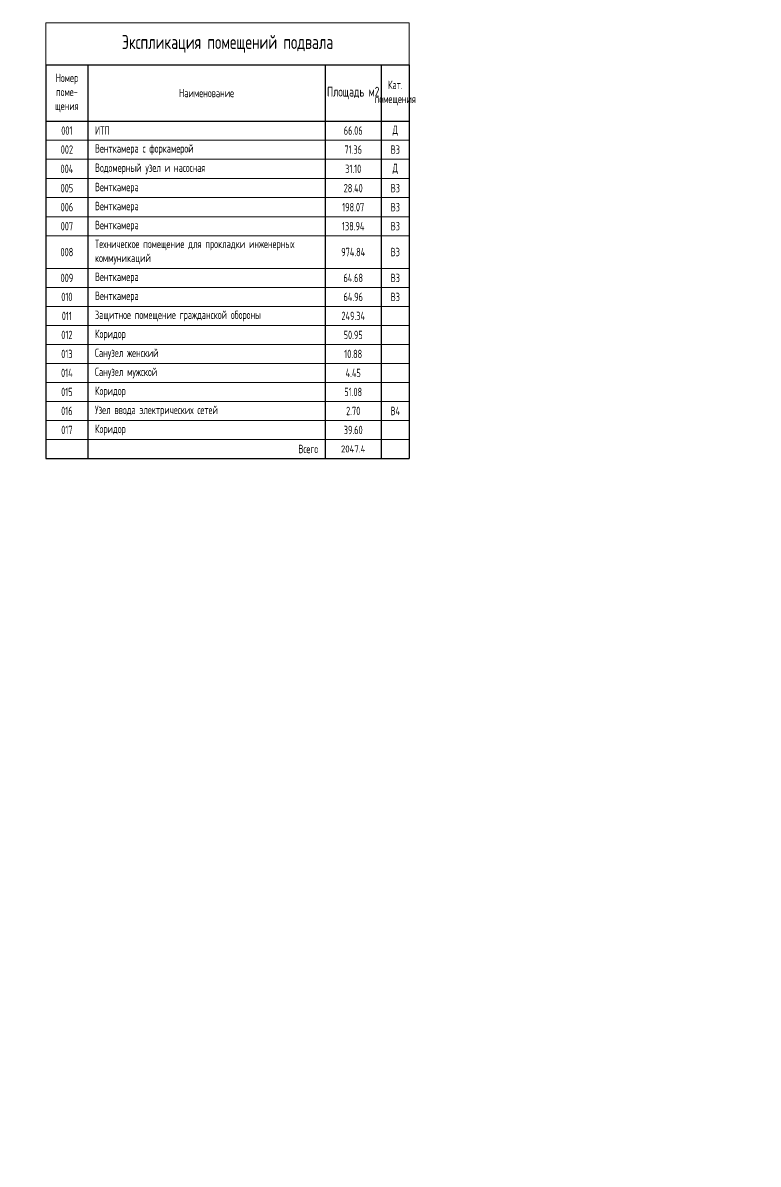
# Model space of a CAD drawing. Header units: millimetres. Extents: x -455656 to 9247092, y 0 to 412358.
# Drawn here: x -266719 to -240510, y 340738 to 381395 of the extents above; entities that cross this region are included whole.
import ezdxf
from ezdxf import colors
from ezdxf.entities.mleader import LeaderData, LeaderLine
from ezdxf.math import Vec2, Vec3

# ---------------------------------------------------------------- set-up
doc = ezdxf.new("R2010")
doc.units = ezdxf.units.MM
doc.header["$MEASUREMENT"] = 0
doc.layers.get('0').update_dxf_attribs({"color": 250, "lineweight": 9})
doc.layers.get('Defpoints').update_dxf_attribs({"color": 6})
doc.layers.add('подлога', color=250, linetype='Continuous', lineweight=9)
doc.styles.add('ISOCPEUR', font='isocpeur.TTF', dxfattribs={"width": 0.7})
doc.styles.add('ISOCPEUR_2', font='isocpeur.TTF', dxfattribs={"width": 0.9, "height": 300})

# ---------------------------------------------------------------- blocks, each defined once
blk = doc.blocks.new('*T621')
at = {"layer": 'Defpoints', "color": 8, "linetype": 'ByBlock', "lineweight": 0, "ltscale": 500, "transparency": 16777216}
for p, q in [((0, 0), (12955, 0)), ((0, 0), (0, -1500)), ((12955, 0), (12955, -1500))]:
    blk.add_line(p, q, dxfattribs=at)
at = {"layer": 'подлога', "color": 0, "linetype": 'ByBlock', "lineweight": 30, "ltscale": 500, "transparency": 16777216}
for p, q in [((0, -1500), (12955, -1500)), ((0, -1500), (0, -15518)), ((1500, -1500), (1500, -15518)), ((9955, -1500), (9955, -15518)), ((11955, -1500), (11955, -15518)), ((12955, -1500), (12955, -15518)), ((0, -3500), (12955, -3500)), ((0, -15518), (12955, -15518))]:
    blk.add_line(p, q, dxfattribs=at)
at = {"layer": 'подлога', "color": 0, "linetype": 'ByBlock', "lineweight": -2, "ltscale": 500, "transparency": 16777216}
for p, q in [((0, -4177), (12955, -4177)), ((0, -4854), (12955, -4854)), ((0, -5551), (12955, -5551)), ((0, -6228), (12955, -6228)), ((0, -6905), (12955, -6905)), ((0, -7582), (12955, -7582)), ((0, -8748), (12955, -8748)), ((0, -9425), (12955, -9425)), ((0, -10102), (12955, -10102)), ((0, -10779), (12955, -10779)), ((0, -11456), (12955, -11456)), ((0, -12133), (12955, -12133)), ((0, -12810), (12955, -12810)), ((0, -13487), (12955, -13487)), ((0, -14164), (12955, -14164)), ((0, -14841), (12955, -14841))]:
    blk.add_line(p, q, dxfattribs=at)
at = {"layer": 'подлога', "ltscale": 500, "transparency": 16777216}
for s, insert, char_height, width, attachment_point, style in [('Экспликация помещений подвала', (6477, -750), 500, 12854.8, 5, 'ISOCPEUR'), ('Номер поме- щения', (750, -2500), 300, 1400, 5, 'ISOCPEUR'), ('Наименование', (5727, -2500), 300, 8354.8, 5, 'ISOCPEUR'), ('Площадь м2', (10955, -2500), 350, 1900, 5, 'ISOCPEUR'), ('Кат. помещения', (12455, -2500), 300, 900, 5, 'ISOCPEUR'), ('{\\C1;Д}', (12455, -3838), 300, 900, 5, 'ISOCPEUR'), ('001', (750, -3838), 300, 1223.08, 5, 'ISOCPEUR'), ('ИТП', (1750, -3838), 300, 7954.8, 4, 'ISOCPEUR'), ('66.06', (10955, -3838), 300, 1500, 5, 'ISOCPEUR'), ('002', (750, -4515), 300, 1223.08, 5, 'ISOCPEUR'), ('Венткамера с форкамерой', (1750, -4515), 300, 7954.8, 4, 'ISOCPEUR'), ('71.36', (10955, -4515), 300, 1500, 5, 'ISOCPEUR'), ('{\\C1;В3}', (12455, -4515), 300, 900, 5, 'ISOCPEUR'), ('004', (750, -5202), 300, 1223.08, 5, 'ISOCPEUR'), ('Водомерный узел и насосная', (1750, -5202), 300, 7954.8, 4, 'ISOCPEUR'), ('31.10', (10955, -5202), 300, 1500, 5, 'ISOCPEUR'), ('{\\C1;Д}', (12455, -5202), 300, 900, 5, 'ISOCPEUR'), ('005', (750, -5889), 300, 1223.08, 5, 'ISOCPEUR'), ('Венткамера', (1750, -5889), 300, 7954.8, 4, 'ISOCPEUR'), ('28.40', (10955, -5889), 300, 1500, 5, 'ISOCPEUR'), ('{\\C1;В3}', (12455, -5889), 300, 900, 5, 'ISOCPEUR'), ('006', (750, -6566), 300, 1223.08, 5, 'ISOCPEUR'), ('Венткамера', (1750, -6566), 300, 7954.8, 4, 'ISOCPEUR'), ('198.07', (10955, -6566), 300, 1500, 5, 'ISOCPEUR'), ('{\\C1;В3}', (12455, -6566), 300, 900, 5, 'ISOCPEUR'), ('007', (750, -7243), 300, 1223.08, 5, 'ISOCPEUR'), ('Венткамера', (1750, -7243), 300, 7954.8, 4, 'ISOCPEUR'), ('138.94', (10955, -7243), 300, 1500, 5, 'ISOCPEUR'), ('{\\C1;В3}', (12455, -7243), 300, 900, 5, 'ISOCPEUR'), ('Техническое помещение для прокладки инженерных коммуникаций', (1750, -8165), 300, 7954.8, 4, 'ISOCPEUR'), ('008', (750, -8165), 300, 1223.08, 5, 'ISOCPEUR'), ('974.84', (10955, -8165), 300, 1500, 5, 'ISOCPEUR'), ('{\\C1;В3}', (12455, -8165), 300, 900, 5, 'ISOCPEUR'), ('009', (750, -9087), 300, 1223.08, 5, 'ISOCPEUR'), ('Венткамера', (1750, -9087), 300, 7954.8, 4, 'ISOCPEUR'), ('64.68', (10955, -9087), 300, 1500, 5, 'ISOCPEUR'), ('{\\C1;В3}', (12455, -9087), 300, 900, 5, 'ISOCPEUR'), ('010', (750, -9764), 300, 1223.08, 5, 'ISOCPEUR'), ('Венткамера', (1750, -9764), 300, 7954.8, 4, 'ISOCPEUR'), ('64.96', (10955, -9764), 300, 1500, 5, 'ISOCPEUR'), ('{\\C1;В3}', (12455, -9764), 300, 900, 5, 'ISOCPEUR'), ('011', (750, -10441), 300, 1223.08, 5, 'ISOCPEUR'), ('Защитное помещение гражданской обороны', (1750, -10441), 300, 7954.8, 4, 'ISOCPEUR'), ('249.34', (10955, -10441), 300, 1500, 5, 'ISOCPEUR'), ('012', (750, -11118), 300, 1223.08, 5, 'ISOCPEUR'), ('Коридор', (1750, -11118), 300, 7954.8, 4, 'ISOCPEUR'), ('50.95', (10955, -11118), 300, 1500, 5, 'ISOCPEUR'), ('013', (750, -11795), 300, 1223.08, 5, 'ISOCPEUR'), ('Санузел женский', (1750, -11795), 300, 7954.8, 4, 'ISOCPEUR'), ('10.88', (10955, -11795), 300, 1500, 5, 'ISOCPEUR'), ('014', (750, -12472), 300, 1223.08, 5, 'ISOCPEUR'), ('Санузел мужской', (1750, -12472), 300, 7954.8, 4, 'ISOCPEUR'), ('4.45', (10955, -12472), 300, 1500, 5, 'ISOCPEUR'), ('015', (750, -13149), 300, 1223.08, 5, 'ISOCPEUR'), ('Коридор', (1750, -13149), 300, 7954.8, 4, 'ISOCPEUR'), ('51.08', (10955, -13149), 300, 1500, 5, 'ISOCPEUR'), ('016', (750, -13826), 300, 1223.08, 5, 'ISOCPEUR'), ('Узел ввода электрических сетей', (1750, -13826), 300, 7954.8, 4, 'ISOCPEUR'), ('2.70', (10955, -13826), 300, 1500, 5, 'ISOCPEUR'), ('{\\C1;В4}', (12455, -13826), 300, 900, 5, 'ISOCPEUR'), ('017', (750, -14503), 300, 1223.08, 5, 'ISOCPEUR'), ('Коридор', (1750, -14503), 300, 7954.8, 4, 'ISOCPEUR'), ('39.60', (10955, -14503), 300, 1500, 5, 'ISOCPEUR'), ('Всего', (9705, -15180), 300, 7954.8, 6, 'ISOCPEUR'), ('2047.4', (10955, -15180), 250, 1980, 5, 'ISOCPEUR_2')]:
    blk.add_mtext(s, dxfattribs=dict(at, insert=insert, char_height=char_height, width=width, attachment_point=attachment_point, style=style))
blk = doc.blocks.new('_DotSmall')
at = {"color": 0, "linetype": 'ByBlock', "const_width": 0.5}
blk.add_lwpolyline([(-0.0625, 0, 1), (0.0625, 0, 1)], format="xyb", close=True, dxfattribs=at)

msp = doc.modelspace()

# ---------------------------------------------------------------- block references
msp.add_blockref('*T621', (-265898.7, 381394.9))

# ---------------------------------------------------------------- leaders
at = {"layer": 'подлога'}
ml = msp.add_multileader_mtext('Standard', dxfattribs=at)
ml.set_content('{\\W0.8;-2,250}', color=256, style='ISOCPEUR')
ml.set_leader_properties(color=256, linetype='Continuous', lineweight=-1)
ml.set_arrow_properties(name='DOTSMALL')
ml.build(insert=Vec2(0, 0))
ml.multileader.update_dxf_attribs({"has_text_frame": 1, "text_left_attachment_type": 4, "text_right_attachment_type": 4, "dogleg_length": 100, "arrow_head_size": 180})
ctx = ml.context
ctx.base_point, ctx.char_height, ctx.arrow_head_size, ctx.landing_gap_size, ctx.plane_origin = Vec3(-297233.6, 376010.4), 250, 180, 50, Vec3(-296855.5, 374536.3)
ctx.left_attachment, ctx.right_attachment = 4, 4
notes = []
notes.append((ctx, [(0, (0, 0, 0), (0, 0), (1, 0), 1, [])]))
ctx.mtext.insert, ctx.mtext.width, ctx.mtext.defined_height, ctx.mtext.line_spacing_style, ctx.mtext.flow_direction = Vec3(-297183.6, 376343.7), 769.989, 343.9, 2, 5
ml = msp.add_multileader_mtext('Standard', dxfattribs=at)
ml.set_content('{\\W0.8;-2,550}', color=256, style='ISOCPEUR')
ml.set_leader_properties(color=256, linetype='Continuous', lineweight=-1)
ml.set_arrow_properties(name='DOTSMALL')
ml.build(insert=Vec2(0, 0))
ml.multileader.update_dxf_attribs({"has_text_frame": 1, "text_left_attachment_type": 4, "text_right_attachment_type": 4, "dogleg_length": 100, "arrow_head_size": 180})
ctx = ml.context
ctx.base_point, ctx.char_height, ctx.arrow_head_size, ctx.landing_gap_size, ctx.plane_origin = Vec3(-302775.8, 371600.8, -2), 250, 180, 50, Vec3(-302295.5, 369356.7, -2)
ctx.left_attachment, ctx.right_attachment = 4, 4
notes.append((ctx, [(0, (0, 0, 0), (0, 0), (1, 0), 1, [])]))
ctx.mtext.insert, ctx.mtext.width, ctx.mtext.defined_height, ctx.mtext.line_spacing_style, ctx.mtext.flow_direction = Vec3(-302725.8, 371934.1, -2), 801.086, 330.7, 2, 5
ml = msp.add_multileader_mtext('Standard', dxfattribs=at)
ml.set_content('{\\W0.8;-2,550}', color=256, style='ISOCPEUR')
ml.set_leader_properties(color=256, linetype='Continuous', lineweight=-1)
ml.set_arrow_properties(name='DOTSMALL')
ml.build(insert=Vec2(0, 0))
ml.multileader.update_dxf_attribs({"has_text_frame": 1, "text_left_attachment_type": 4, "text_right_attachment_type": 4, "dogleg_length": 100, "arrow_head_size": 180})
ctx = ml.context
ctx.base_point, ctx.char_height, ctx.arrow_head_size, ctx.landing_gap_size, ctx.plane_origin = Vec3(-314736, 367730.8, -2), 250, 180, 50, Vec3(-314255.7, 365486.8, -2)
ctx.left_attachment, ctx.right_attachment = 4, 4
notes.append((ctx, [(0, (0, 0, 0), (0, 0), (1, 0), 1, [])]))
ctx.mtext.insert, ctx.mtext.width, ctx.mtext.defined_height, ctx.mtext.line_spacing_style, ctx.mtext.flow_direction = Vec3(-314686, 368064.1, -2), 801.086, 330.7, 2, 5
ml = msp.add_multileader_mtext('Standard', dxfattribs=at)
ml.set_content('{\\W0.8;-2,250}', color=256, style='ISOCPEUR')
ml.set_leader_properties(color=256, linetype='Continuous', lineweight=-1)
ml.set_arrow_properties(name='DOTSMALL')
ml.build(insert=Vec2(0, 0))
ml.multileader.update_dxf_attribs({"has_text_frame": 1, "text_left_attachment_type": 4, "text_right_attachment_type": 4, "dogleg_length": 100, "arrow_head_size": 180})
ctx = ml.context
ctx.base_point, ctx.char_height, ctx.arrow_head_size, ctx.landing_gap_size, ctx.plane_origin = Vec3(-298305.8, 367924.5, 0), 250, 180, 50, Vec3(-302964.3, 364072.2, 0)
ctx.left_attachment, ctx.right_attachment = 4, 4
notes.append((ctx, [(0, (0, 0, 0), (0, 0), (1, 0), 1, [])]))
ctx.mtext.insert, ctx.mtext.width, ctx.mtext.defined_height, ctx.mtext.line_spacing_style, ctx.mtext.flow_direction = Vec3(-298255.8, 368257.9, 0), 769.989, 343.9, 2, 5
ml = msp.add_multileader_mtext('Standard', dxfattribs=at)
ml.set_content('{\\W0.8;-2,250}', color=256, style='ISOCPEUR')
ml.set_leader_properties(color=256, linetype='Continuous', lineweight=-1)
ml.set_arrow_properties(name='DOTSMALL')
ml.build(insert=Vec2(0, 0))
ml.multileader.update_dxf_attribs({"has_text_frame": 1, "text_left_attachment_type": 4, "text_right_attachment_type": 4, "dogleg_length": 100, "arrow_head_size": 180})
ctx = ml.context
ctx.base_point, ctx.char_height, ctx.arrow_head_size, ctx.landing_gap_size, ctx.plane_origin = Vec3(-336127.5, 364643.4, 0), 250, 180, 50, Vec3(-337174, 363586.3, 0)
ctx.left_attachment, ctx.right_attachment = 4, 4
notes.append((ctx, [(0, (0, 0, 0), (0, 0), (1, 0), 1, [])]))
ctx.mtext.insert, ctx.mtext.width, ctx.mtext.defined_height, ctx.mtext.line_spacing_style, ctx.mtext.flow_direction = Vec3(-336077.5, 364976.7, 0), 769.989, 343.9, 2, 5
ml = msp.add_multileader_mtext('Standard', dxfattribs=at)
ml.set_content('{\\W0.8;-2,650}', color=256, style='ISOCPEUR')
ml.set_leader_properties(color=256, linetype='Continuous', lineweight=-1)
ml.set_arrow_properties(name='DOTSMALL')
ml.build(insert=Vec2(0, 0))
ml.multileader.update_dxf_attribs({"has_text_frame": 1, "text_left_attachment_type": 4, "text_right_attachment_type": 4, "dogleg_length": 100, "arrow_head_size": 180})
ctx = ml.context
ctx.base_point, ctx.char_height, ctx.arrow_head_size, ctx.landing_gap_size, ctx.plane_origin = Vec3(-302139.5, 361891.2), 250, 180, 50, Vec3(-302336.3, 360160.4)
ctx.left_attachment, ctx.right_attachment = 4, 4
notes.append((ctx, [(0, (0, 0, 0), (0, 0), (1, 0), 1, [])]))
ctx.mtext.insert, ctx.mtext.width, ctx.mtext.defined_height, ctx.mtext.line_spacing_style, ctx.mtext.flow_direction = Vec3(-302089.5, 362224.5), 881.186, 431, 2, 5
ml = msp.add_multileader_mtext('Standard', dxfattribs=at)
ml.set_content('{\\W0.8;-2,250}', color=256, style='ISOCPEUR')
ml.set_leader_properties(color=256, linetype='Continuous', lineweight=-1)
ml.set_arrow_properties(name='DOTSMALL')
ml.build(insert=Vec2(0, 0))
ml.multileader.update_dxf_attribs({"has_text_frame": 1, "text_left_attachment_type": 4, "text_right_attachment_type": 4, "dogleg_length": 100, "arrow_head_size": 180})
ctx = ml.context
ctx.base_point, ctx.char_height, ctx.arrow_head_size, ctx.landing_gap_size, ctx.plane_origin = Vec3(-331840.2, 351044.4), 250, 180, 50, Vec3(-332043.6, 349766.3)
ctx.left_attachment, ctx.right_attachment = 4, 4
notes.append((ctx, [(0, (0, 0, 0), (0, 0), (1, 0), 1, [])]))
ctx.mtext.insert, ctx.mtext.width, ctx.mtext.defined_height, ctx.mtext.line_spacing_style, ctx.mtext.flow_direction = Vec3(-331790.2, 351377.7), 769.989, 343.9, 2, 5
ml = msp.add_multileader_mtext('Standard', dxfattribs=at)
ml.set_content('{\\W0.8;-2,500}', color=256, style='ISOCPEUR')
ml.set_leader_properties(color=256, linetype='Continuous', lineweight=-1)
ml.set_arrow_properties(name='DOTSMALL')
ml.build(insert=Vec2(0, 0))
ml.multileader.update_dxf_attribs({"has_text_frame": 1, "text_left_attachment_type": 4, "text_right_attachment_type": 4, "dogleg_length": 100, "arrow_head_size": 180})
ctx = ml.context
ctx.base_point, ctx.char_height, ctx.arrow_head_size, ctx.landing_gap_size, ctx.plane_origin = Vec3(-348917.1, 349825.3), 250, 180, 50, Vec3(-348638.6, 349258.8)
ctx.left_attachment, ctx.right_attachment = 4, 4
notes.append((ctx, [(0, (0, 0, 0), (0, 0), (1, 0), 1, [])]))
ctx.mtext.insert, ctx.mtext.width, ctx.mtext.line_spacing_style, ctx.mtext.flow_direction = Vec3(-348867.1, 350158.6), 749.69, 2, 5
ml = msp.add_multileader_mtext('Standard', dxfattribs=at)
ml.set_content('{\\W0.8;-2,400}', color=256, style='ISOCPEUR')
ml.set_leader_properties(color=256, linetype='Continuous', lineweight=-1)
ml.set_arrow_properties(name='DOTSMALL')
ml.build(insert=Vec2(0, 0))
ml.multileader.update_dxf_attribs({"has_text_frame": 1, "text_left_attachment_type": 4, "text_right_attachment_type": 4, "dogleg_length": 100, "arrow_head_size": 180})
ctx = ml.context
ctx.base_point, ctx.char_height, ctx.arrow_head_size, ctx.landing_gap_size, ctx.plane_origin = Vec3(-345559.6, 349591.1), 250, 180, 50, Vec3(-345641, 348313)
ctx.left_attachment, ctx.right_attachment = 4, 4
notes.append((ctx, [(0, (0, 0, 0), (0, 0), (1, 0), 1, [])]))
ctx.mtext.insert, ctx.mtext.width, ctx.mtext.defined_height, ctx.mtext.line_spacing_style, ctx.mtext.flow_direction = Vec3(-345509.6, 349924.4), 769.989, 343.9, 2, 5
for ctx, leaders in notes:
    for number, flags, end, landing, length, lines in leaders:
        leader = LeaderData()
        leader.index, (leader.has_last_leader_line, leader.has_dogleg_vector, leader.attachment_direction) = number, flags
        leader.last_leader_point, leader.dogleg_vector, leader.dogleg_length = Vec3(end), Vec3(landing), length
        for number, points, colour, breaks in lines:
            line = LeaderLine()
            line.index, line.vertices, line.color, line.breaks = number, Vec3.list(points), colors.encode_raw_color(colour), breaks
            leader.lines.append(line)
        ctx.leaders.append(leader)

doc.saveas('drawing.dxf')
